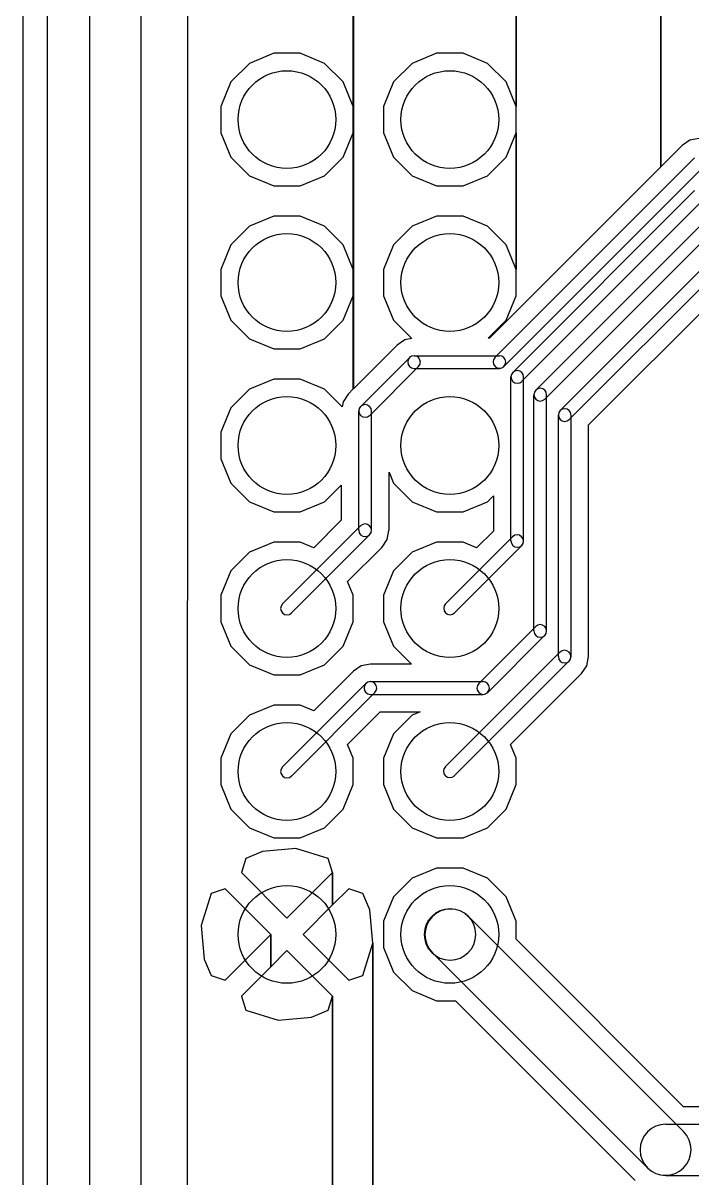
# Model space of a CAD drawing. Extents: x 32880 to 68030, y 27285 to 49782.
# Drawn here: x 32880 to 36986, y 33676 to 40762 of the extents above; entities that cross this region are included whole.
import ezdxf

# ---------------------------------------------------------------- set-up
doc = ezdxf.new("R2010")
doc.units = 0
doc.layers.add('BLACK', color=1, linetype='CONTINUOUS')

msp = doc.modelspace()

# ---------------------------------------------------------------- linework, layer by layer
at = {"layer": 'BLACK'}
for p, q in [((32880, 29207), (32880, 48207)), ((33030, 29207), (33030, 48207)), ((33290, 30223), (33290, 47195)), ((33604, 30223), (33604, 47195)), ((33887, 30158), (33895, 47240)), ((33887, 30158), (33895, 47240)), ((34908, 38518), (34908, 45848)), ((34908, 45848), (34908, 38518)), ((34908, 38518), (34908, 45848)), ((34908, 45848), (34908, 38518)), ((36796, 39881), (36796, 41100)), ((36796, 41100), (36796, 39881)), ((36796, 39881), (36796, 41100)), ((36796, 41100), (36796, 39881)), ((34907, 40251), (34907, 41089)), ((34907, 41089), (34907, 40251)), ((34907, 40251), (34907, 41089)), ((34907, 41089), (34907, 40251)), ((35907, 40251), (35907, 41089)), ((35907, 41089), (35907, 40251)), ((35907, 40251), (35907, 41089)), ((35907, 41089), (35907, 40251)), ((34419, 40577), (34269, 40515)), ((34419, 40577), (34269, 40515)), ((34581, 40577), (34419, 40577)), ((34581, 40577), (34419, 40577)), ((34731, 40515), (34581, 40577)), ((34731, 40515), (34581, 40577)), ((35419, 40577), (35269, 40515)), ((35419, 40577), (35269, 40515)), ((35581, 40577), (35419, 40577)), ((35581, 40577), (35419, 40577)), ((35731, 40515), (35581, 40577)), ((35731, 40515), (35581, 40577)), ((34269, 40515), (34155, 40401)), ((34269, 40515), (34155, 40401)), ((34845, 40401), (34731, 40515)), ((34845, 40401), (34731, 40515)), ((35269, 40515), (35155, 40401)), ((35269, 40515), (35155, 40401)), ((35845, 40401), (35731, 40515)), ((35845, 40401), (35731, 40515)), ((34155, 40401), (34093, 40251)), ((34155, 40401), (34093, 40251)), ((34907, 40251), (34845, 40401)), ((34907, 40251), (34845, 40401)), ((35155, 40401), (35093, 40251)), ((35155, 40401), (35093, 40251)), ((35907, 40251), (35845, 40401)), ((35907, 40251), (35845, 40401)), ((34093, 40251), (34093, 40089)), ((34093, 40251), (34093, 40089)), ((34907, 40089), (34907, 40251)), ((34907, 40089), (34907, 40251)), ((35093, 40251), (35093, 40089)), ((35093, 40251), (35093, 40089)), ((35907, 40089), (35907, 40251)), ((35907, 40089), (35907, 40251)), ((34093, 40089), (34155, 39939)), ((34093, 40089), (34155, 39939)), ((34845, 39939), (34907, 40089)), ((34845, 39939), (34907, 40089)), ((34907, 39251), (34907, 40089)), ((34907, 40089), (34907, 39251)), ((34907, 39251), (34907, 40089)), ((34907, 40089), (34907, 39251)), ((35093, 40089), (35155, 39939)), ((35093, 40089), (35155, 39939)), ((35845, 39939), (35907, 40089)), ((35845, 39939), (35907, 40089)), ((35907, 39251), (35907, 40089)), ((35907, 40089), (35907, 39251)), ((35907, 39251), (35907, 40089)), ((35907, 40089), (35907, 39251)), ((36974, 40043), (36926, 40011)), ((36974, 40043), (36926, 40011)), ((37030, 40054), (36974, 40043)), ((37030, 40054), (36974, 40043)), ((36926, 40011), (36796, 39881)), ((36926, 40011), (36796, 39881)), ((34155, 39939), (34269, 39825)), ((34155, 39939), (34269, 39825)), ((34731, 39825), (34845, 39939)), ((34731, 39825), (34845, 39939)), ((35155, 39939), (35269, 39825)), ((35155, 39939), (35269, 39825)), ((35731, 39825), (35845, 39939)), ((35731, 39825), (35845, 39939)), ((37002, 39935), (35777, 38710)), ((34269, 39825), (34419, 39763)), ((34269, 39825), (34419, 39763)), ((34581, 39763), (34731, 39825)), ((34581, 39763), (34731, 39825)), ((35269, 39825), (35419, 39763)), ((35269, 39825), (35419, 39763)), ((35581, 39763), (35731, 39825)), ((35581, 39763), (35731, 39825)), ((36796, 39881), (35744, 38829)), ((36796, 39881), (35744, 38829)), ((37057, 39880), (35832, 38655)), ((34419, 39763), (34581, 39763)), ((34419, 39763), (34581, 39763)), ((35419, 39763), (35581, 39763)), ((35419, 39763), (35581, 39763)), ((37002, 39734), (35887, 38619)), ((37057, 39679), (35942, 38564)), ((34419, 39577), (34269, 39515)), ((34419, 39577), (34269, 39515)), ((34581, 39577), (34419, 39577)), ((34581, 39577), (34419, 39577)), ((34731, 39515), (34581, 39577)), ((34731, 39515), (34581, 39577)), ((35419, 39577), (35269, 39515)), ((35419, 39577), (35269, 39515)), ((35581, 39577), (35419, 39577)), ((35581, 39577), (35419, 39577)), ((35731, 39515), (35581, 39577)), ((35731, 39515), (35581, 39577)), ((37077, 39559), (36028, 38510)), ((34269, 39515), (34155, 39401)), ((34269, 39515), (34155, 39401)), ((34845, 39401), (34731, 39515)), ((34845, 39401), (34731, 39515)), ((35269, 39515), (35155, 39401)), ((35269, 39515), (35155, 39401)), ((35845, 39401), (35731, 39515)), ((35845, 39401), (35731, 39515)), ((37132, 39504), (36083, 38455)), ((34155, 39401), (34093, 39251)), ((34155, 39401), (34093, 39251)), ((34907, 39251), (34845, 39401)), ((34907, 39251), (34845, 39401)), ((35155, 39401), (35093, 39251)), ((35155, 39401), (35093, 39251)), ((35907, 39251), (35845, 39401)), ((35907, 39251), (35845, 39401)), ((37177, 39385), (36177, 38385)), ((37233, 39329), (36233, 38329)), ((34093, 39251), (34093, 39089)), ((34093, 39251), (34093, 39089)), ((34907, 39089), (34907, 39251)), ((34907, 39089), (34907, 39251)), ((35093, 39251), (35093, 39089)), ((35093, 39251), (35093, 39089)), ((35907, 39089), (35907, 39251)), ((35907, 39089), (35907, 39251)), ((36352, 38296), (37266, 39210)), ((36352, 38296), (37266, 39210)), ((34093, 39089), (34155, 38939)), ((34093, 39089), (34155, 38939)), ((34845, 38939), (34907, 39089)), ((34845, 38939), (34907, 39089)), ((34907, 38517), (34907, 39089)), ((34907, 39089), (34907, 38517)), ((34907, 38517), (34907, 39089)), ((34907, 39089), (34907, 38517)), ((35093, 39089), (35155, 38939)), ((35093, 39089), (35155, 38939)), ((35845, 38939), (35907, 39089)), ((35845, 38939), (35907, 39089)), ((34155, 38939), (34269, 38825)), ((34155, 38939), (34269, 38825)), ((34731, 38825), (34845, 38939)), ((34731, 38825), (34845, 38939)), ((35155, 38939), (35267, 38827)), ((35155, 38939), (35267, 38827)), ((35735, 38829), (35845, 38939)), ((35735, 38829), (35845, 38939)), ((34269, 38825), (34419, 38763)), ((34269, 38825), (34419, 38763)), ((34419, 38763), (34581, 38763)), ((34419, 38763), (34581, 38763)), ((34581, 38763), (34731, 38825)), ((34581, 38763), (34731, 38825)), ((35176, 38786), (34908, 38518)), ((35176, 38786), (34908, 38518)), ((35223, 38818), (35176, 38786)), ((35223, 38818), (35176, 38786)), ((35267, 38827), (35223, 38818)), ((35267, 38827), (35223, 38818)), ((35744, 38829), (35735, 38829)), ((35744, 38829), (35735, 38829)), ((35252, 38709), (34953, 38410)), ((35280, 38721), (35804, 38721)), ((35307, 38654), (35008, 38355)), ((35280, 38643), (35804, 38643)), ((34419, 38577), (34269, 38515)), ((34419, 38577), (34269, 38515)), ((34581, 38577), (34419, 38577)), ((34581, 38577), (34419, 38577)), ((34731, 38515), (34581, 38577)), ((34731, 38515), (34581, 38577)), ((35875, 37585), (35875, 38591)), ((35953, 37585), (35953, 38591)), ((34269, 38515), (34155, 38401)), ((34269, 38515), (34155, 38401)), ((34838, 38408), (34731, 38515)), ((34838, 38408), (34731, 38515)), ((34876, 38486), (34844, 38439)), ((34876, 38486), (34844, 38439)), ((34907, 38517), (34876, 38486)), ((34907, 38517), (34876, 38486)), ((34908, 38518), (34907, 38517)), ((34908, 38518), (34907, 38517)), ((36016, 37032), (36016, 38482)), ((36094, 37032), (36094, 38482)), ((34844, 38439), (34838, 38408)), ((34844, 38439), (34838, 38408)), ((34155, 38401), (34093, 38251)), ((34155, 38401), (34093, 38251)), ((34941, 37650), (34941, 38382)), ((35019, 37650), (35019, 38382)), ((36166, 36875), (36166, 38357)), ((36244, 36875), (36244, 38357)), ((36352, 36875), (36352, 38296)), ((36352, 36875), (36352, 38296)), ((34093, 38251), (34093, 38089)), ((34093, 38251), (34093, 38089)), ((34093, 38089), (34155, 37939)), ((34093, 38089), (34155, 37939)), ((35127, 37650), (35127, 38007)), ((35127, 38007), (35155, 37939)), ((35127, 37650), (35127, 38007)), ((35127, 38007), (35155, 37939)), ((34155, 37939), (34269, 37825)), ((34155, 37939), (34269, 37825)), ((34731, 37825), (34833, 37927)), ((34731, 37825), (34833, 37927)), ((34833, 37927), (34833, 37711)), ((34833, 37927), (34833, 37711)), ((35155, 37939), (35269, 37825)), ((35155, 37939), (35269, 37825)), ((35731, 37825), (35767, 37861)), ((35731, 37825), (35767, 37861)), ((35767, 37861), (35767, 37645)), ((35767, 37861), (35767, 37645)), ((34269, 37825), (34419, 37763)), ((34269, 37825), (34419, 37763)), ((34581, 37763), (34731, 37825)), ((34581, 37763), (34731, 37825)), ((35269, 37825), (35419, 37763)), ((35269, 37825), (35419, 37763)), ((35581, 37763), (35731, 37825)), ((35581, 37763), (35731, 37825)), ((34419, 37763), (34581, 37763)), ((34419, 37763), (34581, 37763)), ((34833, 37711), (34664, 37543)), ((34833, 37711), (34664, 37543)), ((35419, 37763), (35581, 37763)), ((35419, 37763), (35581, 37763)), ((34952, 37677), (34473, 37198)), ((35116, 37594), (35126, 37649)), ((35116, 37594), (35126, 37649)), ((35126, 37649), (35127, 37650)), ((35126, 37649), (35127, 37650)), ((35767, 37645), (35664, 37543)), ((35767, 37645), (35664, 37543)), ((34419, 37577), (34269, 37515)), ((34419, 37577), (34269, 37515)), ((34581, 37577), (34419, 37577)), ((34581, 37577), (34419, 37577)), ((35007, 37622), (34528, 37143)), ((34664, 37543), (34581, 37577)), ((34664, 37543), (34581, 37577)), ((35084, 37546), (35115, 37593)), ((35084, 37546), (35115, 37593)), ((35115, 37593), (35116, 37594)), ((35115, 37593), (35116, 37594)), ((35419, 37577), (35269, 37515)), ((35419, 37577), (35269, 37515)), ((35581, 37577), (35419, 37577)), ((35581, 37577), (35419, 37577)), ((35886, 37611), (35473, 37198)), ((35941, 37556), (35528, 37143)), ((35664, 37543), (35581, 37577)), ((35664, 37543), (35581, 37577)), ((34269, 37515), (34155, 37401)), ((34269, 37515), (34155, 37401)), ((34872, 37335), (35083, 37545)), ((34872, 37335), (35083, 37545)), ((35083, 37545), (35083, 37546)), ((35083, 37546), (35084, 37546)), ((35083, 37545), (35083, 37546)), ((35083, 37546), (35084, 37546)), ((35269, 37515), (35155, 37401)), ((35269, 37515), (35155, 37401)), ((34155, 37401), (34093, 37251)), ((34155, 37401), (34093, 37251)), ((35155, 37401), (35093, 37251)), ((35155, 37401), (35093, 37251)), ((34907, 37251), (34872, 37335)), ((34907, 37251), (34872, 37335)), ((34093, 37251), (34093, 37089)), ((34093, 37251), (34093, 37089)), ((34907, 37089), (34907, 37251)), ((34907, 37089), (34907, 37251)), ((35093, 37251), (35093, 37089)), ((35093, 37251), (35093, 37089)), ((34093, 37089), (34155, 36939)), ((34093, 37089), (34155, 36939)), ((34845, 36939), (34907, 37089)), ((34845, 36939), (34907, 37089)), ((35093, 37089), (35155, 36939)), ((35093, 37089), (35155, 36939)), ((36027, 37059), (35678, 36710)), ((36082, 37004), (35733, 36655)), ((34155, 36939), (34269, 36825)), ((34155, 36939), (34269, 36825)), ((34731, 36825), (34845, 36939)), ((34731, 36825), (34845, 36939)), ((35155, 36939), (35265, 36829)), ((35155, 36939), (35265, 36829)), ((36177, 36903), (35472, 36198)), ((36232, 36848), (35527, 36143)), ((36341, 36819), (36352, 36875)), ((36341, 36819), (36352, 36875)), ((34269, 36825), (34419, 36763)), ((34269, 36825), (34419, 36763)), ((34581, 36763), (34731, 36825)), ((34581, 36763), (34731, 36825)), ((34908, 36786), (34664, 36543)), ((34908, 36786), (34664, 36543)), ((34955, 36818), (34908, 36786)), ((34955, 36818), (34908, 36786)), ((35012, 36829), (34955, 36818)), ((35012, 36829), (34955, 36818)), ((35265, 36829), (35012, 36829)), ((35265, 36829), (35012, 36829)), ((36309, 36771), (36341, 36818)), ((36309, 36771), (36341, 36818)), ((36341, 36818), (36341, 36819)), ((36341, 36818), (36341, 36819)), ((34419, 36763), (34581, 36763)), ((34419, 36763), (34581, 36763)), ((34984, 36710), (34472, 36198)), ((35012, 36721), (35704, 36721)), ((35872, 36335), (36309, 36771)), ((35872, 36335), (36309, 36771)), ((35040, 36654), (34528, 36142)), ((35012, 36643), (35704, 36643)), ((34419, 36577), (34269, 36515)), ((34419, 36577), (34269, 36515)), ((34581, 36577), (34419, 36577)), ((34581, 36577), (34419, 36577)), ((34664, 36543), (34581, 36577)), ((34664, 36543), (34581, 36577)), ((34269, 36515), (34155, 36401)), ((34269, 36515), (34155, 36401)), ((34872, 36335), (35073, 36535)), ((34872, 36335), (35073, 36535)), ((35073, 36535), (35317, 36535)), ((35073, 36535), (35317, 36535)), ((35269, 36515), (35155, 36401)), ((35269, 36515), (35155, 36401)), ((35317, 36535), (35269, 36515)), ((35317, 36535), (35269, 36515)), ((34155, 36401), (34093, 36251)), ((34155, 36401), (34093, 36251)), ((35155, 36401), (35093, 36251)), ((35155, 36401), (35093, 36251)), ((34907, 36251), (34872, 36335)), ((34907, 36251), (34872, 36335)), ((35907, 36251), (35872, 36335)), ((35907, 36251), (35872, 36335)), ((34093, 36251), (34093, 36089)), ((34093, 36251), (34093, 36089)), ((34907, 36089), (34907, 36251)), ((34907, 36089), (34907, 36251)), ((35093, 36251), (35093, 36089)), ((35093, 36251), (35093, 36089)), ((35907, 36089), (35907, 36251)), ((35907, 36089), (35907, 36251)), ((34093, 36089), (34155, 35939)), ((34093, 36089), (34155, 35939)), ((34845, 35939), (34907, 36089)), ((34845, 35939), (34907, 36089)), ((35093, 36089), (35155, 35939)), ((35093, 36089), (35155, 35939)), ((35845, 35939), (35907, 36089)), ((35845, 35939), (35907, 36089)), ((34155, 35939), (34269, 35825)), ((34155, 35939), (34269, 35825)), ((34731, 35825), (34845, 35939)), ((34731, 35825), (34845, 35939)), ((35155, 35939), (35269, 35825)), ((35155, 35939), (35269, 35825)), ((35731, 35825), (35845, 35939)), ((35731, 35825), (35845, 35939)), ((34269, 35825), (34419, 35763)), ((34269, 35825), (34419, 35763)), ((34581, 35763), (34731, 35825)), ((34581, 35763), (34731, 35825)), ((35269, 35825), (35419, 35763)), ((35269, 35825), (35419, 35763)), ((35581, 35763), (35731, 35825)), ((35581, 35763), (35731, 35825)), ((34419, 35763), (34581, 35763)), ((34419, 35763), (34581, 35763)), ((35419, 35763), (35581, 35763)), ((35419, 35763), (35581, 35763)), ((34349, 35678), (34248, 35635)), ((34349, 35678), (34248, 35635)), ((34554, 35697), (34349, 35678)), ((34554, 35697), (34349, 35678)), ((34752, 35635), (34554, 35697)), ((34752, 35635), (34554, 35697)), ((34248, 35635), (34220, 35549)), ((34248, 35635), (34220, 35549)), ((34780, 35549), (34752, 35635)), ((34780, 35549), (34752, 35635)), ((35419, 35577), (35269, 35515)), ((35419, 35577), (35269, 35515)), ((35581, 35577), (35419, 35577)), ((35581, 35577), (35419, 35577)), ((35731, 35515), (35581, 35577)), ((35731, 35515), (35581, 35577)), ((34220, 35549), (34500, 35269)), ((34220, 35549), (34500, 35269)), ((34500, 35269), (34780, 35549)), ((34500, 35269), (34780, 35549)), ((34780, 35351), (34780, 35549)), ((34780, 35549), (34780, 35351)), ((34780, 35351), (34780, 35549)), ((34780, 35549), (34780, 35351)), ((35269, 35515), (35155, 35401)), ((35269, 35515), (35155, 35401)), ((35845, 35401), (35731, 35515)), ((35845, 35401), (35731, 35515)), ((34121, 35450), (34035, 35422)), ((34121, 35450), (34035, 35422)), ((34401, 35170), (34121, 35450)), ((34401, 35170), (34121, 35450)), ((34879, 35450), (34780, 35351)), ((34879, 35450), (34780, 35351)), ((34965, 35422), (34879, 35450)), ((34965, 35422), (34879, 35450)), ((34035, 35422), (33973, 35224)), ((34035, 35422), (33973, 35224)), ((35008, 35321), (34965, 35422)), ((35008, 35321), (34965, 35422)), ((35155, 35401), (35093, 35251)), ((35155, 35401), (35093, 35251)), ((35907, 35251), (35845, 35401)), ((35907, 35251), (35845, 35401)), ((34780, 35351), (34599, 35170)), ((34780, 35351), (34599, 35170)), ((35027, 35116), (35008, 35321)), ((35027, 35116), (35008, 35321)), ((35500, 35327), (35502, 35327)), ((33973, 35224), (33992, 35019)), ((33973, 35224), (33992, 35019)), ((35093, 35251), (35093, 35089)), ((35093, 35251), (35093, 35089)), ((35615, 35280), (36935, 33960)), ((35907, 35141), (35907, 35251)), ((35907, 35141), (35907, 35251)), ((34121, 34890), (34401, 35170)), ((34121, 34890), (34401, 35170)), ((34401, 34972), (34401, 35170)), ((34401, 35170), (34401, 34972)), ((34401, 34972), (34401, 35170)), ((34401, 35170), (34401, 34972)), ((34599, 35170), (34879, 34890)), ((34599, 35170), (34879, 34890)), ((34965, 34918), (35027, 35116)), ((34965, 34918), (35027, 35116)), ((35027, 30134), (35027, 35116)), ((35027, 35116), (35027, 30134)), ((35027, 30134), (35027, 35116)), ((35027, 35116), (35027, 30134)), ((35093, 35089), (35155, 34939)), ((35093, 35089), (35155, 34939)), ((36934, 34113), (35907, 35141)), ((36934, 34113), (35907, 35141)), ((33992, 35019), (34035, 34918)), ((33992, 35019), (34035, 34918)), ((34500, 35071), (34401, 34972)), ((34500, 35071), (34401, 34972)), ((34780, 34791), (34500, 35071)), ((34780, 34791), (34500, 35071)), ((35393, 35058), (36713, 33738)), ((35500, 35013), (35502, 35013)), ((34401, 34972), (34220, 34791)), ((34401, 34972), (34220, 34791)), ((35155, 34939), (35269, 34825)), ((35155, 34939), (35269, 34825)), ((34035, 34918), (34121, 34890)), ((34035, 34918), (34121, 34890)), ((34879, 34890), (34965, 34918)), ((34879, 34890), (34965, 34918)), ((35269, 34825), (35419, 34763)), ((35269, 34825), (35419, 34763)), ((34220, 34791), (34248, 34705)), ((34220, 34791), (34248, 34705)), ((34752, 34705), (34780, 34791)), ((34752, 34705), (34780, 34791)), ((34780, 31461), (34780, 34791)), ((34780, 34791), (34780, 31461)), ((34780, 31461), (34780, 34791)), ((34780, 34791), (34780, 31461)), ((35419, 34763), (35535, 34763)), ((35419, 34763), (35535, 34763)), ((35535, 34763), (36637, 33661)), ((35535, 34763), (36637, 33661)), ((34248, 34705), (34446, 34643)), ((34248, 34705), (34446, 34643)), ((34446, 34643), (34651, 34662)), ((34446, 34643), (34651, 34662)), ((34651, 34662), (34752, 34705)), ((34651, 34662), (34752, 34705)), ((40605, 34113), (36934, 34113)), ((40605, 34113), (36934, 34113)), ((36825, 34005), (40715, 34005)), ((36825, 33691), (40715, 33691))]:
    msp.add_line(p, q, dxfattribs=at)
for centre in [(34500, 40170), (35500, 40170), (34500, 39170), (35500, 39170), (34500, 38170), (35500, 38170), (34500, 37170), (35500, 37170), (34500, 36170), (35500, 36170), (34500, 35170), (35500, 35170)]:
    msp.add_circle(centre, 300, dxfattribs=at)
for centre, radius, start, end in [((35280, 38682), 39, 90, 270), ((35280, 38682), 39, -45, 135), ((35805, 38683), 39, 135, 315), ((35804, 38682), 39, 270, 450), ((35914, 38591), 39, 360, 540), ((35914, 38591), 39, 135, 315), ((36055, 38482), 39, 360, 540), ((36055, 38482), 39, 135, 315), ((34980, 38382), 39, 360, 540), ((34980, 38382), 39, 135, 315), ((36205, 38357), 39, 360, 540), ((36205, 38357), 39, 135, 315), ((34980, 37650), 39, 180, 360), ((34980, 37650), 39, -45, 135), ((35914, 37585), 39, 180, 360), ((35913, 37583), 39, -45, 135), ((34500, 37170), 39, 135, 315), ((35501, 37171), 39, 135, 315), ((36055, 37032), 39, -45, 135), ((36055, 37032), 39, 180, 360), ((36205, 36875), 39, 180, 360), ((36204, 36875), 39, -45, 135), ((35012, 36682), 39, 90, 270), ((35012, 36682), 39, -45, 135), ((35705, 36682), 39, 135, 315), ((35704, 36682), 39, 270, 450), ((34500, 36170), 39, 135, 315), ((35500, 36171), 39, 135, 315), ((35500, 35170), 157, 90, 270), ((35504, 35169), 157, 45, 225), ((35502, 35170), 157, 270, 450), ((36825, 33848), 157, 90, 270), ((36824, 33849), 157, 225, 405)]:
    msp.add_arc(centre, radius, start, end, dxfattribs=at)

doc.saveas('drawing.dxf')
